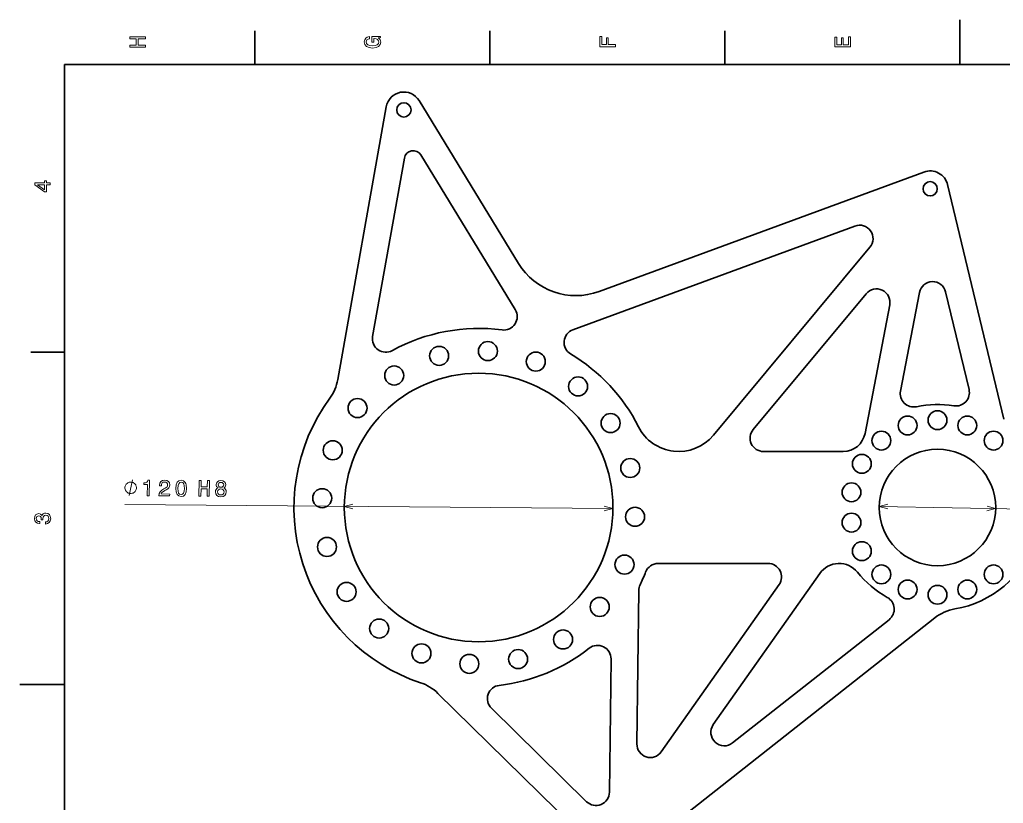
# Model space of a CAD drawing. Extents: x 0 to 420, y 0 to 297.
# Drawn here: x 0 to 219.7, y 121.9 to 297 of the extents above; entities that cross this region are included whole.
import ezdxf

# ---------------------------------------------------------------- set-up
doc = ezdxf.new("R2010")
doc.units = 0

msp = doc.modelspace()

# ---------------------------------------------------------------- linework, layer by layer
at = {"color": 7, "lineweight": 35, "ltscale": 0.25}
for p, q in [((210, 287), (210, 297)), ((10, 148.5), (0, 148.5))]:
    msp.add_line(p, q, dxfattribs=at)
at = {"color": 7, "lineweight": 35, "ltscale": 0.1875}
for p, q in [((52.5, 287), (52.5, 294.5)), ((105, 287), (105, 294.5)), ((157.5, 287), (157.5, 294.5)), ((10, 222.699997), (2.5, 222.699997))]:
    msp.add_line(p, q, dxfattribs=at)
at = {"color": 7, "lineweight": 35}
for p, q in [((410, 287), (10, 287)), ((10, 287), (10, 10)), ((81.885918, 277.53949), (71.035812, 216.578674)), ((111.433617, 242.538696), (89.238792, 278.921692)), ((78.847878, 226.229858), (85.941887, 266.08728)), ((89.618324, 266.778381), (110.701462, 232.217712)), ((202.007889, 262.966553), (129.416046, 236.27211)), ((207.278351, 260.144287), (219.827332, 207.765762)), ((186.592224, 250.904877), (123.575203, 227.731415)), ((189.933655, 246.170288), (154.973389, 204.158081)), ((163.848557, 205.443283), (189.098007, 235.785889)), ((196.768692, 214.042175), (200.985687, 236.047638)), ((206.849503, 236.181976), (212.069839, 214.392715)), ((194.350418, 233.302338), (188.846878, 204.583313)), ((167.190979, 175.524353), (142.628571, 175.524353)), ((178.742737, 173.295319), (154.948181, 139.515625)), ((137.869904, 135.19458), (138.293045, 169.470566)), ((169.6436, 170.796722), (143.322281, 133.429932)), ((204.404541, 163.354095), (136.066574, 109.527504)), ((159.25708, 135.431259), (194.209396, 162.961533)), ((131.736267, 124.406921), (132.103943, 154.19017)), ((130.789108, 109.815613), (93.420738, 146.505951)), ((105.38121, 143.171143), (126.634682, 122.303307))]:
    msp.add_line(p, q, dxfattribs=at)
at = {"color": 7, "lineweight": 35, "ltscale": 0.444542}
msp.add_line((183.936234, 200.524353), (166.154572, 200.524353), dxfattribs=at)
at = {"color": 7, "lineweight": 13}
for p, q in [((23.492889, 188.68042), (132.518311, 187.775299)), ((192.021423, 188.256714), (260.561401, 187.031418))]:
    msp.add_line(p, q, dxfattribs=at)
for points in [[(28.083214, 290.829987), (28.083214, 291.299011), (26.439121, 291.299011), (26.439121, 292.701019), (28.083214, 292.701019), (28.083214, 293.164978), (24.583214, 293.164978), (24.583214, 292.701019), (26.010447, 292.701019), (26.010447, 291.299011), (24.583214, 291.299011), (24.583214, 290.829987)], [(80.114197, 292.922913), (80.583214, 293.008667), (80.583214, 293.260803), (78.692001, 293.260803), (78.692001, 291.984863), (79.120674, 291.984863), (79.120674, 292.771606), (79.15094, 292.771606), (79.614914, 292.71109), (79.957855, 292.549713), (80.174713, 292.302612), (80.245316, 291.994965), (80.154541, 291.652039), (79.882202, 291.384735), (79.433357, 291.213257), (78.818085, 291.15274), (78.207855, 291.208221), (77.759003, 291.3797), (77.486671, 291.652039), (77.390854, 292.020172), (77.441284, 292.272339), (77.582497, 292.479126), (77.819527, 292.630402), (78.137245, 292.716156), (78.137245, 293.215424), (77.653099, 293.08429), (77.289986, 292.837189), (77.068085, 292.489197), (76.987396, 292.050446), (77.113472, 291.475525), (77.481628, 291.041779), (78.0616, 290.764404), (78.833214, 290.668579), (79.609871, 290.764404), (80.189842, 291.041779), (80.557999, 291.450287), (80.679039, 291.964691), (80.638687, 292.252167), (80.537827, 292.509369), (80.361313, 292.731262)], [(133.083206, 290.966156), (133.083206, 291.43515), (131.474411, 291.43515), (131.474411, 292.907776), (131.055832, 292.907776), (131.055832, 291.43515), (130.006836, 291.43515), (130.006836, 293.245697), (129.583206, 293.245697), (129.583206, 290.966156)], [(185.583206, 290.940918), (185.583206, 293.159943), (185.159576, 293.159943), (185.159576, 291.404907), (183.974411, 291.404907), (183.974411, 292.968292), (183.555832, 292.968292), (183.555832, 291.404907), (182.506836, 291.404907), (182.506836, 293.119598), (182.083206, 293.119598), (182.083206, 290.940918)], [(6.833213, 260.077362), (6.833213, 260.53125), (5.965778, 260.53125), (5.965778, 261.030548), (5.56232, 261.030548), (5.56232, 260.53125), (3.408862, 260.53125), (3.408862, 260.072327), (5.521974, 258.539185), (5.965778, 258.539185), (5.965778, 260.077362)], [(5.56232, 258.96283), (3.993876, 260.077362), (5.56232, 260.077362)], [(26.090607, 192.408981), (26.091568, 192.52565), (26.035172, 192.75946), (25.978302, 192.934937), (25.920929, 193.052078), (25.805725, 193.228043), (25.632187, 193.404495), (25.45816, 193.522614), (25.34198, 193.581909), (25.167465, 193.641693), (24.934631, 193.701965), (24.817963, 193.702927), (24.701309, 193.703903), (24.467499, 193.647507), (24.292023, 193.590622), (24.174866, 193.533264), (23.998901, 193.418045), (23.822464, 193.244507), (23.704346, 193.07048), (23.64505, 192.9543), (23.585266, 192.7798), (23.524994, 192.546951), (23.524017, 192.430298), (23.523056, 192.313629), (23.579453, 192.079819), (23.636322, 191.904343), (23.693695, 191.787201), (23.808899, 191.611237), (23.982437, 191.434784), (24.156464, 191.316666), (24.272644, 191.25737), (24.447159, 191.197586), (24.679993, 191.137314), (24.796661, 191.136353), (24.913315, 191.135376), (25.147125, 191.191772), (25.322617, 191.248657), (25.439758, 191.306015), (25.615723, 191.421234), (25.79216, 191.594772), (25.910278, 191.768799), (25.969574, 191.884979), (26.029373, 192.059479), (26.08963, 192.292328)], [(28.50322, 190.638901), (28.962143, 190.635086), (28.991394, 194.160187), (28.648468, 194.163025), (28.555145, 193.856155), (28.371872, 193.650894), (28.093506, 193.532166), (27.7099, 193.49501), (27.706924, 193.136948), (28.523895, 193.130157)], [(31.099396, 190.61734), (33.504929, 190.597366), (33.50853, 191.031082), (31.6073, 191.04686), (31.715164, 191.283005), (31.898346, 191.47818), (32.461105, 191.831589), (32.759903, 191.980408), (33.094543, 192.194489), (33.333664, 192.444672), (33.47229, 192.741089), (33.525528, 193.078552), (33.443314, 193.502884), (33.209045, 193.837692), (32.847702, 194.052521), (32.379333, 194.13205), (31.894485, 194.050339), (31.524384, 193.816376), (31.28421, 193.440109), (31.199371, 192.941528), (31.198792, 192.870911), (31.657715, 192.867111), (31.658051, 192.907455), (31.706284, 193.25), (31.844528, 193.501022), (32.062729, 193.660599), (32.350647, 193.713684), (32.642715, 193.660828), (32.858521, 193.532959), (32.998093, 193.335098), (33.046478, 193.08757), (33.009247, 192.855896), (32.911804, 192.660004), (32.748993, 192.489883), (32.525848, 192.340424), (32.226959, 192.181519), (31.730148, 191.872955), (31.379425, 191.542999), (31.169296, 191.141281), (31.099518, 190.632477)], [(34.864609, 192.295792), (34.933685, 191.503418), (35.166016, 190.936615), (35.541397, 190.590546), (36.064957, 190.47525), (36.585312, 190.581894), (36.966385, 190.921677), (37.203064, 191.484573), (37.290314, 192.275665), (37.216156, 193.063049), (37.12294, 193.376511), (36.988907, 193.634842), (36.613525, 193.980911), (36.095062, 194.101212), (35.569626, 193.989578), (35.188507, 193.644745), (34.946793, 193.081894)], [(35.34874, 192.291779), (35.39415, 192.901657), (35.52388, 193.339355), (35.752945, 193.594666), (36.091583, 193.682632), (36.423676, 193.589096), (36.648468, 193.330017), (36.770905, 192.890228), (36.806183, 192.279678), (36.760742, 191.664764), (36.631012, 191.227066), (36.401947, 190.971756), (36.06839, 190.888779), (35.731216, 190.977325), (35.506409, 191.236404), (35.383987, 191.676193)], [(40.031647, 190.543182), (40.500641, 190.539291), (40.514297, 192.183334), (41.91626, 192.171692), (41.902618, 190.527649), (42.366577, 190.523804), (42.39563, 194.023682), (41.931671, 194.027527), (41.919815, 192.600357), (40.517853, 192.611984), (40.529694, 194.039169), (40.060699, 194.04306)], [(44.32785, 192.393753), (44.069489, 192.254684), (43.891342, 192.059464), (43.778336, 191.813278), (43.74057, 191.516037), (43.817535, 191.066528), (44.046631, 190.716629), (44.423019, 190.491608), (44.936691, 190.401596), (45.446747, 190.483109), (45.826828, 190.701859), (46.061691, 191.047897), (46.151154, 191.496017), (46.113281, 191.7939), (46.00943, 192.041885), (45.829514, 192.240067), (45.578522, 192.383377), (45.78125, 192.502731), (45.923843, 192.667984), (46.011246, 192.868988), (46.043564, 193.115845), (45.965836, 193.474579), (45.756424, 193.763779), (45.415039, 193.953232), (44.966797, 194.027557), (44.512329, 193.960724), (44.167862, 193.776978), (43.948624, 193.491318), (43.869995, 193.133896), (43.893158, 192.886566), (43.977219, 192.684143)], [(44.348755, 193.089569), (44.390945, 193.311127), (44.513397, 193.481583), (44.705917, 193.585907), (44.96344, 193.624115), (45.215256, 193.581665), (45.406021, 193.474182), (45.525635, 193.301712), (45.569168, 193.079437), (45.521896, 192.852875), (45.399399, 192.677368), (45.206802, 192.562973), (44.954361, 192.52977), (44.697495, 192.57225), (44.50679, 192.684784), (44.387222, 192.862305)], [(44.224792, 191.522095), (44.2724, 191.789001), (44.420319, 191.989517), (44.648346, 192.118744), (44.951309, 192.161621), (45.248474, 192.11377), (45.474319, 191.980759), (45.618896, 191.777832), (45.667099, 191.510132), (45.614288, 191.223099), (45.466232, 191.007462), (45.238129, 190.868134), (44.940216, 190.825211), (44.638, 190.873108), (44.412231, 191.016205), (44.267792, 191.234268)], [(5.73379, 184.329117), (5.769093, 184.329117), (6.253242, 184.409805), (6.616354, 184.646835), (6.848343, 185.020035), (6.934078, 185.514282), (6.848343, 186.038773), (6.626441, 186.432144), (6.273415, 186.684311), (5.819525, 186.775085), (5.521974, 186.734741), (5.279899, 186.623795), (5.0933, 186.44223), (4.957133, 186.20015), (4.684798, 186.527969), (4.251081, 186.643967), (3.857709, 186.568314), (3.560158, 186.351456), (3.373559, 185.998428), (3.307997, 185.514282), (3.388689, 185.060394), (3.610591, 184.712402), (3.963617, 184.485458), (4.432637, 184.409805), (4.46794, 184.409805), (4.46794, 184.858658), (4.145173, 184.899002), (3.913184, 185.030121), (3.771974, 185.241943), (3.721542, 185.53949), (3.761888, 185.801743), (3.867795, 185.993378), (4.039265, 186.109375), (4.271254, 186.15477), (4.518372, 186.109375), (4.684798, 185.988342), (4.785663, 185.77652), (4.815922, 185.489059), (4.810879, 185.292374), (5.209294, 185.292374), (5.199208, 185.53949), (5.244596, 185.857224), (5.365634, 186.094254), (5.56232, 186.235458), (5.819525, 186.285889), (6.112032, 186.230423), (6.328891, 186.084167), (6.465058, 185.852173), (6.510447, 185.54454), (6.460014, 185.226807), (6.308718, 184.994827), (6.066643, 184.848572), (5.73379, 184.793091)]]:
    msp.add_lwpolyline(points, close=True, dxfattribs=at)
for points in [[(24.442795, 190.672607), (25.171829, 194.166672)], [(74.456467, 188.774979), (72.520386, 188.273407), (74.447876, 187.739746)], [(130.58223, 187.273727), (132.518311, 187.775299), (130.59082, 188.30896)], [(193.962219, 188.739746), (192.021423, 188.256714), (193.94371, 187.704636)], [(216.076477, 187.30896), (218.017273, 187.791992), (216.094986, 188.34407)]]:
    msp.add_lwpolyline(points, dxfattribs=at)
at = {"color": 7, "lineweight": 35}
for centre, radius in [((85.824028, 276.838593), 1.6), ((203.388428, 259.212341), 1.6), ((104.59507, 222.962738), 2.125), ((93.696922, 221.894165), 2.125), ((115.290039, 220.611298), 2.125), ((102.519348, 188.024353), 30), ((83.662369, 217.510193), 2.125), ((124.734917, 215.070023), 2.125), ((75.473679, 210.239929), 2.125), ((132.005188, 206.881332), 2.125), ((205.019348, 207.524353), 2.1), ((198.34996, 206.348358), 2.1), ((211.688736, 206.348358), 2.1), ((192.484985, 202.962219), 2.1), ((217.553711, 202.962219), 2.1), ((69.932388, 200.795044), 2.125), ((205.019348, 188.024353), 13), ((136.38916, 196.846786), 2.125), ((188.131851, 197.774353), 2.1), ((185.815598, 191.410492), 2.1), ((67.580948, 190.100082), 2.125), ((137.457733, 185.948624), 2.125), ((185.815598, 184.638214), 2.1), ((68.649521, 179.20192), 2.125), ((188.131851, 178.274353), 2.1), ((135.106293, 175.253662), 2.125), ((192.484985, 173.086487), 2.1), ((217.553711, 173.086487), 2.1), ((198.34996, 169.700348), 2.1), ((211.688736, 169.700348), 2.1), ((73.033508, 169.167374), 2.125), ((205.019348, 168.524353), 2.1), ((129.565033, 165.808777), 2.125), ((80.30378, 160.978683), 2.125), ((121.376328, 158.538513), 2.125), ((89.748657, 155.437408), 2.125), ((111.341774, 154.154541), 2.125), ((100.443626, 153.085968), 2.125)]:
    msp.add_circle(centre, radius, dxfattribs=at)
for centre, radius, start, end in [((85.824028, 276.838593), 4, 31.384569, 169.907909), ((87.910942, 265.736816), 2, 31.384569, 169.907909), ((203.388428, 259.212341), 4, 13.473122, 110.190158), ((187.62764, 248.089218), 3, 320.234628, 110.190158), ((124.238983, 250.350403), 15, 211.384564, 290.19016), ((203.932068, 235.483017), 3, 13.473122, 169.151711), ((191.404022, 233.866959), 3, 349.151711, 140.23463), ((108.140388, 230.655365), 3, 262.488695, 31.384569), ((102.519348, 188.024353), 40, 82.488693, 118.803778), ((124.610619, 224.915756), 3, 110.190158, 239.086035), ((81.80146, 225.704178), 3, 169.907909, 298.803773), ((102.519348, 188.024353), 40, 26.802697, 59.086034), ((61.190536, 218.330994), 10, 323.747203, 349.907905), ((199.715073, 213.477539), 3, 169.151711, 281.771576), ((209.152405, 213.693756), 3, 260.853254, 13.473122), ((102.519348, 188.024353), 41.25, 143.747205, 251.685248), ((205.019348, 188.024353), 23, 80.853259, 101.771574), ((147.222321, 210.608093), 10.083738, 206.802695, 320.234628), ((166.154572, 203.524353), 3, 140.23463, 269.999997), ((183.936234, 205.524353), 5, 269.999997, 349.151711), ((205.019348, 188.024353), 23, 279.722321, 41.976632), ((102.519348, 188.024353), 40, 334.383557, 338.871237), ((142.628571, 172.524353), 3, 90.000003, 158.871238), ((167.190979, 172.524353), 3, 324.838985, 90.000003), ((183.039398, 170.268738), 5.255622, 38.931624, 144.838983), ((205.019348, 188.024353), 23, 218.931622, 240.845697), ((141.292816, 169.433533), 3, 154.383558, 179.292712), ((192.353104, 165.318268), 3, 308.225831, 60.845695), ((210.592163, 155.498306), 10, 99.722319, 128.225832), ((102.519348, 188.024353), 40, 276.628669, 308.188582), ((129.104172, 154.227203), 3, 359.29271, 128.188581), ((86.414703, 139.370438), 10, 45.524543, 71.685246), ((107.483017, 145.311798), 3, 96.628674, 225.524545), ((157.400803, 137.787994), 3, 144.838983, 308.225831), ((140.869659, 135.157562), 3, 179.292712, 324.838985), ((128.736496, 124.443954), 3, 225.524545, 359.29271)]:
    msp.add_arc(centre, radius, start, end, dxfattribs=at)

doc.saveas('drawing.dxf')
